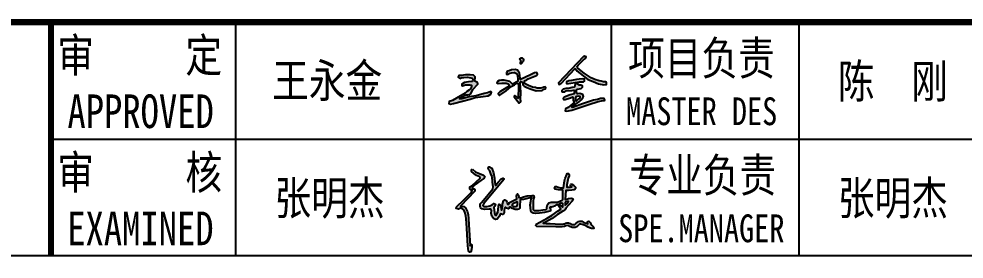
# Model space of a CAD drawing. Extents: x 1155 to 1768, y 184 to 461.
# Drawn here: x 1458.7 to 1523.4, y 184.1 to 200.5 of the extents above; entities that cross this region are included whole.
import ezdxf
from ezdxf.enums import TextEntityAlignment as Align

# ---------------------------------------------------------------- set-up
doc = ezdxf.new("R2010")
doc.units = 0
doc.header["$LTSCALE"] = 0.125
doc.layers.add('pp-com', color=7, linetype='Continuous')
doc.layers.add('PUB_TITLE', color=4, linetype='Continuous')
doc.styles.add('统一文字', font='', dxfattribs={"width": 0.8})
doc.styles.get('统一文字').set_extended_font_data('SimSun')

# ---------------------------------------------------------------- blocks, each defined once
blk = doc.blocks.new('王永金')
at = {"layer": 'pp-com'}
h = blk.add_hatch(color=256, dxfattribs=at)
h.paths.add_polyline_path([(604.847, 262.12), (605.005, 262.209), (605.121, 262.24), (605.331, 262.267), (605.478, 262.204), (605.552, 262.046), (605.573, 261.773), (605.573, 261.678), (605.547, 261.615), (605.184, 261.421), (605.11, 261.526), (605, 261.626), (604.816, 261.662), (604.595, 261.71), (604.416, 261.715), (604.232, 261.694), (604.105, 261.62), (604.069, 261.515), (604.153, 261.478), (604.426, 261.489), (604.731, 261.489), (604.884, 261.447), (604.947, 261.389), (604.926, 261.31), (604.784, 261.189), (604.274, 260.869), (604.165, 260.759), (604.177, 260.674), (604.227, 260.629), (604.285, 260.629), (604.743, 260.951), (605.09, 261.265), (605.342, 261.388), (605.519, 261.504), (605.614, 261.475), (605.623, 261.277), (605.594, 260.411), (605.536, 260.456), (605.429, 260.559), (605.358, 260.605), (605.325, 260.572), (605.305, 260.526), (605.664, 260.052), (605.759, 260.126), (605.792, 260.196), (605.78, 260.316), (605.796, 260.827), (605.771, 261.207), (605.759, 261.467), (605.751, 261.574), (605.8, 261.615), (605.858, 261.607), (605.908, 261.537), (605.949, 261.376), (606.04, 261.277), (606.225, 261.182), (606.461, 261.095), (606.68, 261.021), (606.89, 260.947), (607.337, 260.968), (607.473, 261.059), (607.576, 261.083), (607.605, 261.195), (607.543, 261.244), (607.444, 261.215), (607.32, 261.162), (607.246, 261.137), (607.097, 261.141), (606.974, 261.141), (606.862, 261.182), (606.639, 261.22), (606.358, 261.327), (606.119, 261.442), (606.053, 261.541), (606.053, 261.677), (606.239, 261.736), (606.321, 261.814), (606.92, 262.045), (606.999, 262.153), (606.949, 262.268), (606.788, 262.239), (606.491, 262.103), (605.78, 261.769), (605.759, 261.827), (605.735, 262.05), (605.689, 262.231), (605.561, 262.429), (605.396, 262.483), (605.119, 262.458), (604.963, 262.388), (604.826, 262.351), (604.769, 262.239), (604.773, 262.153)])
h.paths.add_polyline_path([(605.775, 263.305), (605.738, 263.273), (605.73, 263.211), (605.752, 263.182), (605.791, 263.141), (605.804, 263.09), (605.795, 263.028), (605.769, 262.969), (605.76, 262.899), (605.824, 262.895), (605.861, 262.938), (605.927, 263.01), (605.972, 263.067), (605.989, 263.182), (605.958, 263.252), (605.898, 263.318), (605.828, 263.318)])
h = blk.add_hatch(color=256, dxfattribs=at)
h.paths.add_polyline_path([(610.623, 261.761), (610.996, 261.616), (611.385, 261.456), (611.769, 261.388), (611.95, 261.404), (611.961, 261.513), (611.904, 261.59), (611.753, 261.596), (611.572, 261.647), (611.422, 261.673), (611.116, 261.772), (610.862, 261.875), (610.348, 262.213), (609.908, 262.586), (609.871, 262.601), (609.856, 262.705), (609.913, 262.788), (610.307, 263.167), (610.462, 263.266), (610.499, 263.395), (610.39, 263.431), (610.328, 263.411), (610.312, 263.414), (608.497, 261.533), (608.534, 261.43), (608.596, 261.399), (608.689, 261.466), (609.69, 262.528), (609.737, 262.538), (609.845, 262.367)])
h.paths.add_polyline_path([(610.009, 261.588), (610.298, 261.6), (610.387, 261.645), (610.367, 261.795), (610.204, 261.812), (609.992, 261.783), (609.801, 261.755), (609.435, 261.694), (609.26, 261.669), (609.093, 261.592), (609.077, 261.499), (609.093, 261.446)], flags=17)
h.paths.add_polyline_path([(610.127, 261.125), (610.241, 261.202), (610.228, 261.299), (610.119, 261.344), (610.009, 261.364), (609.903, 261.421), (609.793, 261.474), (609.716, 261.421), (609.687, 261.312), (609.655, 261.21), (609.484, 261.198), (609.223, 261.125), (609.036, 261.12), (608.837, 261.064), (608.751, 260.974), (608.743, 260.905), (608.796, 260.868), (608.963, 260.868), (609.057, 260.945), (609.455, 260.974), (609.606, 261.006), (609.655, 260.961), (609.642, 260.823), (609.626, 260.734), (609.545, 260.705), (609.345, 260.657), (608.91, 260.493), (608.849, 260.412), (608.861, 260.331), (608.983, 260.331), (609.373, 260.453), (609.536, 260.514), (609.569, 260.428), (609.565, 260.282), (609.614, 260.144), (609.634, 260.103), (609.194, 259.753), (609.015, 259.647), (608.995, 259.517), (609.113, 259.493), (609.455, 259.554), (610.696, 259.969), (611.364, 260.172), (611.604, 260.225), (611.796, 260.246), (611.848, 260.286), (611.804, 260.396), (611.722, 260.4), (611.519, 260.384), (611.315, 260.335), (611.035, 260.27), (610.225, 260.018), (609.578, 259.774), (609.492, 259.749), (609.488, 259.81), (610.017, 260.189), (610.127, 260.291), (610.261, 260.433), (610.314, 260.547), (610.257, 260.681), (610.041, 260.746), (609.903, 260.742), (609.858, 260.722), (609.822, 260.767), (609.813, 260.885), (609.797, 261.031), (609.874, 261.068)])
h.paths.add_polyline_path([(609.975, 260.555), (610.058, 260.543), (610.075, 260.465), (610.037, 260.405), (609.957, 260.374), (609.807, 260.222), (609.72, 260.222), (609.736, 260.277), (609.742, 260.447), (609.751, 260.523), (609.816, 260.543)], flags=16)
blk.add_hatch(color=256, dxfattribs=at).paths.add_polyline_path([(602.333, 261.77), (602.328, 261.669), (602.289, 261.611), (602.033, 261.586), (601.748, 261.538), (601.55, 261.422), (601.55, 261.34), (601.593, 261.306), (601.68, 261.326), (601.811, 261.369), (601.946, 261.384), (602.135, 261.384), (602.251, 261.355), (602.251, 261.268), (602.212, 261.186), (602.169, 261.094), (602.101, 261.017), (601.903, 260.891), (601.782, 260.785), (601.154, 260.413), (600.883, 260.263), (600.627, 260.176), (600.617, 260.046), (600.733, 259.988), (600.955, 260.041), (601.589, 260.21), (602.144, 260.345), (602.512, 260.461), (603.087, 260.529), (603.435, 260.587), (603.638, 260.703), (603.696, 260.857), (603.643, 260.906), (603.507, 260.857), (603.406, 260.804), (603.159, 260.746), (602.591, 260.585), (602.071, 260.511), (601.548, 260.369), (601.39, 260.369), (601.403, 260.424), (601.566, 260.509), (601.827, 260.667), (601.991, 260.667), (602.131, 260.679), (602.192, 260.739), (602.343, 261.043), (602.695, 261.419), (602.677, 261.558), (602.495, 261.655), (602.501, 261.946), (602.386, 262.068), (602.137, 262.104), (601.821, 262.11), (601.524, 262.043), (601.336, 262.043), (601.281, 261.922), (601.412, 261.846), (601.539, 261.899), (601.702, 261.911), (601.944, 261.92), (602.203, 261.893), (602.291, 261.866)])
for points in [[(605.812, 263.318), (605.898, 263.318), (605.958, 263.252), (605.989, 263.182), (605.972, 263.067), (605.927, 263.01), (605.861, 262.938), (605.824, 262.895), (605.76, 262.899), (605.769, 262.969), (605.795, 263.028), (605.804, 263.09), (605.791, 263.141), (605.752, 263.182), (605.73, 263.211), (605.738, 263.273), (605.775, 263.305), (605.826, 263.318)], [(610.312, 263.414), (608.497, 261.533), (608.534, 261.43), (608.596, 261.399), (608.689, 261.466), (609.69, 262.528), (609.737, 262.538), (609.845, 262.367), (610.623, 261.761), (610.996, 261.616), (611.385, 261.456), (611.769, 261.388), (611.95, 261.404), (611.961, 261.513), (611.904, 261.59), (611.753, 261.596), (611.572, 261.647), (611.422, 261.673), (611.116, 261.772), (610.862, 261.875), (610.348, 262.213), (609.908, 262.586), (609.871, 262.601), (609.856, 262.705), (609.913, 262.788), (610.307, 263.167), (610.462, 263.266), (610.499, 263.395), (610.39, 263.431), (610.328, 263.411)], [(601.412, 261.846), (601.539, 261.899), (601.702, 261.911), (601.944, 261.92), (602.203, 261.893), (602.291, 261.866), (602.333, 261.77), (602.328, 261.669), (602.289, 261.611), (602.033, 261.586), (601.748, 261.538), (601.55, 261.422), (601.55, 261.34), (601.593, 261.306), (601.68, 261.326), (601.811, 261.369), (601.946, 261.384), (602.135, 261.384), (602.251, 261.355), (602.251, 261.268), (602.212, 261.186), (602.169, 261.094), (602.101, 261.017), (601.903, 260.891), (601.782, 260.785), (601.154, 260.413), (600.883, 260.263), (600.627, 260.176), (600.617, 260.046), (600.733, 259.988), (600.955, 260.041), (601.589, 260.21), (602.144, 260.345), (602.512, 260.461), (603.087, 260.529), (603.435, 260.587), (603.638, 260.703), (603.696, 260.857), (603.643, 260.906), (603.507, 260.857), (603.406, 260.804), (603.159, 260.746), (602.591, 260.585), (602.071, 260.511), (601.548, 260.369), (601.39, 260.369), (601.403, 260.424), (601.566, 260.509), (601.827, 260.667), (601.991, 260.667), (602.131, 260.679), (602.192, 260.739), (602.343, 261.043), (602.695, 261.419), (602.677, 261.558), (602.495, 261.655), (602.501, 261.946), (602.386, 262.068), (602.137, 262.104), (601.821, 262.11), (601.524, 262.043), (601.336, 262.043), (601.281, 261.922)], [(604.847, 262.12), (605.005, 262.209), (605.121, 262.24), (605.331, 262.267), (605.478, 262.204), (605.552, 262.046), (605.573, 261.773), (605.573, 261.678), (605.547, 261.615), (605.184, 261.421), (605.11, 261.526), (605, 261.626), (604.816, 261.662), (604.595, 261.71), (604.416, 261.715), (604.232, 261.694), (604.105, 261.62), (604.069, 261.515), (604.153, 261.478), (604.426, 261.489), (604.731, 261.489), (604.884, 261.447), (604.947, 261.389), (604.926, 261.31), (604.784, 261.189), (604.274, 260.869), (604.165, 260.759), (604.177, 260.674), (604.227, 260.629), (604.285, 260.629), (604.743, 260.951), (605.09, 261.265), (605.342, 261.388), (605.519, 261.504), (605.614, 261.475), (605.623, 261.277), (605.594, 260.411), (605.536, 260.456), (605.429, 260.559), (605.358, 260.605), (605.325, 260.572), (605.305, 260.526), (605.664, 260.052), (605.759, 260.126), (605.792, 260.196), (605.78, 260.316), (605.796, 260.827), (605.771, 261.207), (605.759, 261.467), (605.751, 261.574), (605.8, 261.615), (605.858, 261.607), (605.908, 261.537), (605.949, 261.376), (606.04, 261.277), (606.225, 261.182), (606.461, 261.095), (606.68, 261.021), (606.89, 260.947), (607.337, 260.968), (607.473, 261.059), (607.576, 261.083), (607.605, 261.195), (607.543, 261.244), (607.444, 261.215), (607.32, 261.162), (607.246, 261.137), (607.097, 261.141), (606.974, 261.141), (606.862, 261.182), (606.639, 261.22), (606.358, 261.327), (606.119, 261.442), (606.053, 261.541), (606.053, 261.677), (606.239, 261.736), (606.321, 261.814), (606.92, 262.045), (606.999, 262.153), (606.949, 262.268), (606.788, 262.239), (606.491, 262.103), (605.78, 261.769), (605.759, 261.827), (605.735, 262.05), (605.689, 262.231), (605.561, 262.429), (605.396, 262.483), (605.119, 262.458), (604.963, 262.388), (604.826, 262.351), (604.769, 262.239), (604.773, 262.153)], [(608.796, 260.868), (608.963, 260.868), (609.057, 260.945), (609.455, 260.974), (609.606, 261.006), (609.655, 260.961), (609.642, 260.823), (609.626, 260.734), (609.545, 260.705), (609.345, 260.657), (608.91, 260.493), (608.849, 260.412), (608.861, 260.331), (608.983, 260.331), (609.373, 260.453), (609.536, 260.514), (609.569, 260.428), (609.565, 260.282), (609.614, 260.144), (609.634, 260.103), (609.194, 259.753), (609.015, 259.647), (608.995, 259.517), (609.113, 259.493), (609.455, 259.554), (610.696, 259.969), (611.364, 260.172), (611.604, 260.225), (611.796, 260.246), (611.848, 260.286), (611.804, 260.396), (611.722, 260.4), (611.519, 260.384), (611.315, 260.335), (611.035, 260.27), (610.225, 260.018), (609.578, 259.774), (609.492, 259.749), (609.488, 259.81), (610.017, 260.189), (610.127, 260.291), (610.261, 260.433), (610.314, 260.547), (610.257, 260.681), (610.041, 260.746), (609.903, 260.742), (609.858, 260.722), (609.822, 260.767), (609.813, 260.885), (609.797, 261.031), (609.874, 261.068), (610.127, 261.125), (610.241, 261.202), (610.228, 261.299), (610.119, 261.344), (610.009, 261.364), (609.903, 261.421), (609.793, 261.474), (609.716, 261.421), (609.687, 261.312), (609.655, 261.21), (609.484, 261.198), (609.223, 261.125), (609.036, 261.12), (608.837, 261.064), (608.751, 260.974), (608.743, 260.905)], [(609.093, 261.446), (610.009, 261.588), (610.298, 261.6), (610.387, 261.645), (610.367, 261.795), (610.204, 261.812), (609.992, 261.783), (609.801, 261.755), (609.435, 261.694), (609.26, 261.669), (609.093, 261.592), (609.077, 261.499)], [(609.729, 260.222), (609.807, 260.222), (609.957, 260.374), (610.037, 260.405), (610.075, 260.465), (610.058, 260.543), (609.975, 260.555), (609.816, 260.543), (609.751, 260.523), (609.742, 260.447), (609.736, 260.277), (609.722, 260.231)]]:
    blk.add_lwpolyline(points, close=True, dxfattribs=at)
blk = doc.blocks.new('张明杰')
at = {"layer": 'pp-com'}
blk.add_hatch(color=256, dxfattribs=at).paths.add_polyline_path([(571.309, 263.285), (571.465, 263.236), (571.571, 263.151), (571.635, 262.974), (571.713, 262.726), (571.755, 262.16), (571.868, 260.416), (571.92, 260.015), (572.02, 259.94), (572.103, 259.968), (572.13, 260.139), (572.158, 260.311), (572.16, 260.488), (572.095, 260.539), (572.03, 260.402), (571.93, 262.003), (571.901, 262.505), (571.88, 262.763), (571.844, 263.007), (571.685, 263.29), (571.564, 263.397), (571.304, 263.429), (572.395, 264.572), (572.389, 264.701), (572.319, 264.738), (572.188, 264.726), (572.2, 264.823), (572.4, 265.057), (572.846, 265.389), (573.075, 265.538), (573.144, 265.692), (573.053, 265.795), (572.864, 265.869), (572.664, 265.926), (572.452, 266.029), (572.229, 266.235), (572.152, 266.189), (572.145, 266.069), (572.308, 265.906), (572.513, 265.757), (572.768, 265.658), (572.803, 265.566), (572.18, 264.999), (572.017, 264.885), (572.01, 264.709), (572.074, 264.666), (572.18, 264.617), (572.131, 264.496), (571.557, 263.917), (571.012, 263.384), (570.984, 263.257), (571.147, 263.2)])
h = blk.add_hatch(color=256, dxfattribs=at)
h.paths.add_polyline_path([(573.918, 262.771), (573.887, 262.952), (573.85, 263.332), (573.918, 263.438), (573.962, 263.575), (573.837, 263.625), (573.707, 263.538), (573.526, 263.444), (573.302, 263.401), (573.072, 263.394), (573.009, 263.469), (573.078, 263.631), (574.628, 265.473), (574.535, 265.548), (574.398, 265.492), (574.161, 265.255), (574, 265.025), (573.962, 264.988), (573.925, 265.243), (573.888, 265.56), (573.825, 265.958), (573.688, 266.319), (573.508, 266.424), (573.443, 266.411), (573.412, 266.318), (573.435, 266.204), (573.54, 266.116), (573.596, 265.972), (573.649, 265.806), (573.701, 265.676), (573.734, 265.246), (573.786, 264.889), (573.77, 264.747), (572.927, 263.743), (572.813, 263.597), (572.801, 263.426), (572.83, 263.296), (572.927, 263.215), (573.121, 263.183), (573.487, 263.194), (573.62, 263.194), (573.657, 263.101), (573.641, 262.907), (573.693, 262.664), (573.803, 262.493), (573.977, 262.416), (574.083, 262.432), (574.269, 262.679), (574.326, 262.829), (574.358, 262.833), (574.496, 262.805), (574.581, 262.846), (574.622, 262.935), (574.622, 263.101), (574.638, 263.246), (574.68, 263.295), (574.725, 263.356), (574.748, 263.311), (574.805, 263.264), (574.868, 263.239), (574.949, 263.232), (574.985, 263.261), (575.004, 263.327), (575.044, 263.35), (575.099, 263.343), (575.137, 263.318), (575.252, 263.255), (575.456, 263.169), (575.635, 263.183), (575.73, 263.196), (575.782, 263.239), (575.809, 263.305), (575.82, 263.388), (575.82, 263.506), (575.838, 263.806), (575.84, 263.901), (576.098, 263.942), (576.501, 264.035), (576.671, 264.093), (576.719, 264.079), (576.709, 264.001), (576.683, 263.961), (576.642, 263.803), (576.606, 263.533), (576.642, 263.068), (576.683, 262.98), (576.835, 262.904), (577.023, 262.875), (577.305, 262.892), (577.505, 262.91), (577.687, 262.945), (578.002, 263.021), (578.112, 263.054), (578.152, 263.091), (578.149, 263.19), (578.116, 263.256), (578.083, 263.333), (578.13, 263.351), (578.23, 263.358), (578.318, 263.384), (578.439, 263.432), (578.589, 263.523), (578.692, 263.516), (578.802, 263.38), (578.927, 263.201), (578.736, 263.08), (578.277, 262.739), (577.885, 262.518), (577.047, 262.067), (577.04, 261.953), (577.113, 261.869), (578.552, 261.854), (578.839, 261.85), (579.029, 261.85), (579.208, 261.89), (579.317, 261.928), (579.504, 261.961), (579.625, 261.886), (579.784, 261.794), (580.014, 261.803), (580.139, 261.861), (580.231, 261.94), (580.348, 262.057), (580.456, 262.065), (580.552, 262.036), (580.702, 261.974), (580.807, 261.949), (580.882, 261.911), (581.007, 261.84), (581.103, 261.782), (581.257, 261.719), (581.349, 261.719), (581.441, 261.728), (581.412, 261.857), (581.295, 261.978), (581.203, 262.095), (581.149, 262.195), (581.057, 262.291), (580.994, 262.266), (580.948, 262.195), (580.978, 262.086), (580.865, 262.124), (580.673, 262.195), (580.539, 262.274), (580.377, 262.286), (580.277, 262.261), (580.092, 262.124), (579.992, 262.032), (579.9, 262.028), (579.821, 262.028), (579.742, 262.036), (579.633, 262.099), (579.512, 262.161), (579.395, 262.165), (579.291, 262.145), (579.228, 262.094), (579.162, 262.082), (579.07, 262.069), (578.502, 262.078), (578.118, 262.103), (577.822, 262.099), (577.588, 262.128), (577.763, 262.211), (578.281, 262.499), (578.686, 262.804), (579.078, 263.05), (579.209, 263.085), (579.281, 263.191), (579.32, 263.286), (579.773, 263.79), (579.866, 263.917), (579.828, 264.005), (579.722, 264.035), (579.51, 263.997), (579.388, 263.959), (579.26, 263.925), (579.321, 264.614), (579.522, 264.626), (579.765, 264.638), (579.933, 264.657), (580.006, 264.69), (580.049, 264.773), (580.034, 264.872), (579.893, 265.023), (579.777, 265.104), (579.699, 265.087), (579.669, 264.975), (579.764, 264.889), (579.678, 264.877), (579.514, 264.859), (579.398, 264.877), (579.386, 264.941), (579.377, 265.053), (579.493, 265.542), (579.566, 265.723), (579.566, 265.843), (579.519, 265.92), (579.403, 265.903), (579.343, 265.718), (579.27, 265.547), (579.209, 265.345), (579.136, 264.824), (578.908, 264.824), (578.732, 264.863), (578.59, 264.923), (578.492, 264.919), (578.444, 264.846), (578.504, 264.73), (578.758, 264.67), (579.089, 264.636), (579.085, 263.935), (579.042, 263.879), (578.844, 263.802), (578.68, 263.733), (578.543, 263.729), (578.207, 263.724), (578.031, 263.677), (577.923, 263.544), (577.855, 263.363), (577.855, 263.23), (577.828, 263.175), (577.565, 263.14), (577.267, 263.105), (577.04, 263.105), (576.917, 263.105), (576.838, 263.175), (576.829, 263.297), (576.829, 263.638), (576.829, 263.822), (576.864, 263.989), (576.9, 264.129), (576.864, 264.242), (576.724, 264.234), (576.365, 264.207), (576.085, 264.129), (575.883, 264.067), (575.751, 264.093), (575.721, 264.25), (575.646, 264.359), (575.581, 264.324), (575.569, 264.222), (575.587, 263.973), (575.033, 263.698), (574.971, 263.586), (574.883, 263.567), (574.871, 263.586), (574.846, 263.704), (574.765, 263.853), (574.666, 263.903), (574.578, 263.822), (574.51, 263.586), (574.497, 263.418), (574.473, 263.238), (574.417, 263.132), (574.392, 263.287), (574.348, 263.524), (574.248, 263.567), (574.192, 263.431), (574.174, 263.157), (574.149, 262.983), (573.987, 262.715)])
h.paths.add_polyline_path([(575.174, 263.534), (575.289, 263.611), (575.443, 263.686), (575.598, 263.789), (575.636, 263.724), (575.628, 263.581), (575.606, 263.464), (575.578, 263.424), (575.493, 263.394), (575.329, 263.412), (575.266, 263.452)], flags=16)
h.paths.add_polyline_path([(578.809, 263.598), (578.958, 263.669), (579.048, 263.659), (579.046, 263.354), (578.972, 263.436), (578.856, 263.524)], flags=16)
h.paths.add_polyline_path([(579.25, 263.491), (579.264, 263.741), (579.289, 263.757), (579.446, 263.79), (579.517, 263.775), (579.454, 263.69), (579.336, 263.555)], flags=16)
for points in [[(572.229, 266.235), (572.452, 266.029), (572.664, 265.926), (572.864, 265.869), (573.053, 265.795), (573.144, 265.692), (573.075, 265.538), (572.846, 265.389), (572.4, 265.057), (572.2, 264.823), (572.188, 264.726), (572.319, 264.738), (572.389, 264.701), (572.395, 264.572), (571.304, 263.429), (571.564, 263.397), (571.685, 263.29), (571.844, 263.007), (571.88, 262.763), (571.901, 262.505), (571.93, 262.003), (572.03, 260.402), (572.095, 260.539), (572.16, 260.488), (572.158, 260.311), (572.13, 260.139), (572.103, 259.968), (572.02, 259.94), (571.92, 260.015), (571.868, 260.416), (571.755, 262.16), (571.713, 262.726), (571.635, 262.974), (571.571, 263.151), (571.465, 263.236), (571.309, 263.285), (571.147, 263.2), (570.984, 263.257), (571.012, 263.384), (571.557, 263.917), (572.131, 264.496), (572.18, 264.617), (572.074, 264.666), (572.01, 264.709), (572.017, 264.885), (572.18, 264.999), (572.803, 265.566), (572.768, 265.658), (572.513, 265.757), (572.308, 265.906), (572.145, 266.069), (572.152, 266.189)], [(573.508, 266.424), (573.688, 266.319), (573.825, 265.958), (573.888, 265.56), (573.925, 265.243), (573.962, 264.988), (574, 265.025), (574.161, 265.255), (574.398, 265.492), (574.535, 265.548), (574.628, 265.473), (573.078, 263.631), (573.009, 263.469), (573.072, 263.394), (573.302, 263.401), (573.526, 263.444), (573.707, 263.538), (573.837, 263.625), (573.962, 263.575), (573.918, 263.438), (573.85, 263.332), (573.887, 262.952), (573.918, 262.771), (573.987, 262.715), (574.149, 262.983), (574.174, 263.157), (574.192, 263.431), (574.248, 263.567), (574.348, 263.524), (574.392, 263.287), (574.417, 263.132), (574.473, 263.238), (574.497, 263.418), (574.51, 263.586), (574.578, 263.822), (574.666, 263.903), (574.765, 263.853), (574.846, 263.704), (574.871, 263.586), (574.883, 263.567), (574.971, 263.586), (575.033, 263.698), (575.587, 263.973), (575.569, 264.222), (575.581, 264.324), (575.646, 264.359), (575.721, 264.25), (575.751, 264.093), (575.883, 264.067), (576.085, 264.129), (576.365, 264.207), (576.724, 264.234), (576.864, 264.242), (576.9, 264.129), (576.864, 263.989), (576.829, 263.822), (576.829, 263.638), (576.829, 263.297), (576.838, 263.175), (576.917, 263.105), (577.04, 263.105), (577.267, 263.105), (577.565, 263.14), (577.828, 263.175), (577.855, 263.23), (577.855, 263.363), (577.923, 263.544), (578.031, 263.677), (578.207, 263.724), (578.543, 263.729), (578.68, 263.733), (578.844, 263.802), (579.042, 263.879), (579.085, 263.935), (579.089, 264.636), (578.758, 264.67), (578.504, 264.73), (578.444, 264.846), (578.492, 264.919), (578.59, 264.923), (578.732, 264.863), (578.908, 264.824), (579.136, 264.824), (579.209, 265.345), (579.27, 265.547), (579.343, 265.718), (579.403, 265.903), (579.519, 265.92), (579.566, 265.843), (579.566, 265.723), (579.493, 265.542), (579.377, 265.053), (579.386, 264.941), (579.398, 264.877), (579.514, 264.859), (579.678, 264.877), (579.764, 264.889), (579.669, 264.975), (579.699, 265.087), (579.777, 265.104), (579.893, 265.023), (580.034, 264.872), (580.049, 264.773), (580.006, 264.69), (579.933, 264.657), (579.765, 264.638), (579.522, 264.626), (579.321, 264.614), (579.26, 263.925), (579.388, 263.959), (579.51, 263.997), (579.722, 264.035), (579.828, 264.005), (579.866, 263.917), (579.773, 263.79), (579.32, 263.286), (579.281, 263.191), (579.209, 263.085), (579.078, 263.05), (578.686, 262.804), (578.281, 262.499), (577.763, 262.211), (577.588, 262.128), (577.822, 262.099), (578.118, 262.103), (578.502, 262.078), (579.07, 262.069), (579.162, 262.082), (579.228, 262.094), (579.291, 262.145), (579.395, 262.165), (579.512, 262.161), (579.633, 262.099), (579.742, 262.036), (579.821, 262.028), (579.9, 262.028), (579.992, 262.032), (580.092, 262.124), (580.277, 262.261), (580.377, 262.286), (580.539, 262.274), (580.673, 262.195), (580.865, 262.124), (580.978, 262.086), (580.948, 262.195), (580.994, 262.266), (581.057, 262.291), (581.149, 262.195), (581.203, 262.095), (581.295, 261.978), (581.412, 261.857), (581.441, 261.728), (581.349, 261.719), (581.257, 261.719), (581.103, 261.782), (581.007, 261.84), (580.882, 261.911), (580.807, 261.949), (580.702, 261.974), (580.552, 262.036), (580.456, 262.065), (580.348, 262.057), (580.231, 261.94), (580.139, 261.861), (580.014, 261.803), (579.784, 261.794), (579.625, 261.886), (579.504, 261.961), (579.317, 261.928), (579.208, 261.89), (579.029, 261.85), (578.839, 261.85), (578.552, 261.854), (577.113, 261.869), (577.04, 261.953), (577.047, 262.067), (577.885, 262.518), (578.277, 262.739), (578.736, 263.08), (578.927, 263.201), (578.802, 263.38), (578.692, 263.516), (578.589, 263.523), (578.439, 263.432), (578.318, 263.384), (578.23, 263.358), (578.13, 263.351), (578.083, 263.333), (578.116, 263.256), (578.149, 263.19), (578.152, 263.091), (578.112, 263.054), (578.002, 263.021), (577.687, 262.945), (577.505, 262.91), (577.305, 262.892), (577.023, 262.875), (576.835, 262.904), (576.683, 262.98), (576.642, 263.068), (576.606, 263.533), (576.642, 263.803), (576.683, 263.961), (576.709, 264.001), (576.719, 264.079), (576.671, 264.093), (576.501, 264.035), (576.098, 263.942), (575.84, 263.901), (575.838, 263.806), (575.82, 263.506), (575.82, 263.388), (575.809, 263.305), (575.782, 263.239), (575.73, 263.196), (575.635, 263.183), (575.456, 263.169), (575.252, 263.255), (575.137, 263.318), (575.099, 263.343), (575.044, 263.35), (575.004, 263.327), (574.985, 263.261), (574.949, 263.232), (574.868, 263.239), (574.805, 263.264), (574.748, 263.311), (574.725, 263.356), (574.68, 263.295), (574.638, 263.246), (574.622, 263.101), (574.622, 262.935), (574.581, 262.846), (574.496, 262.805), (574.358, 262.833), (574.326, 262.829), (574.269, 262.679), (574.083, 262.432), (573.977, 262.416), (573.803, 262.493), (573.693, 262.664), (573.641, 262.907), (573.657, 263.101), (573.62, 263.194), (573.487, 263.194), (573.121, 263.183), (572.927, 263.215), (572.83, 263.296), (572.801, 263.426), (572.813, 263.597), (572.927, 263.743), (573.77, 264.747), (573.786, 264.889), (573.734, 265.246), (573.701, 265.676), (573.649, 265.806), (573.596, 265.972), (573.54, 266.116), (573.435, 266.204), (573.412, 266.318), (573.443, 266.411)], [(575.174, 263.534), (575.266, 263.452), (575.329, 263.412), (575.493, 263.394), (575.578, 263.424), (575.606, 263.464), (575.628, 263.581), (575.636, 263.724), (575.598, 263.789), (575.443, 263.686), (575.289, 263.611)], [(579.048, 263.659), (579.046, 263.354), (578.972, 263.436), (578.856, 263.524), (578.809, 263.598), (578.958, 263.669)], [(579.264, 263.741), (579.25, 263.491), (579.336, 263.555), (579.454, 263.69), (579.517, 263.775), (579.446, 263.79), (579.289, 263.757)]]:
    blk.add_lwpolyline(points, close=True, dxfattribs=at)

msp = doc.modelspace()

# ---------------------------------------------------------------- linework, layer by layer
at = {"color": 7}
msp.add_line((1460.945, 192.267), (1576.634, 192.267), dxfattribs=at)
at = {"layer": 'pp-com'}
msp.add_lwpolyline([(1767.624, 184.267), (1382.624, 184.267)], dxfattribs=at)
at = {"layer": 'PUB_TITLE', "color": 7, "const_width": 0.429}
for points in [[(1382.624, 200.267), (1767.624, 200.267)], [(1460.945, 200.267), (1460.945, 185.267)], [(1460.945, 200.267), (1460.945, 184.267)]]:
    msp.add_lwpolyline(points, dxfattribs=at)
at = {"layer": 'PUB_TITLE', "color": 7}
for points in [[(1473.575, 200.267), (1473.575, 184.267)], [(1486.42, 200.267), (1486.42, 184.267)], [(1499.265, 200.267), (1499.265, 185.267)], [(1499.265, 200.267), (1499.265, 184.267)], [(1512.109, 200.267), (1512.109, 184.267)]]:
    msp.add_lwpolyline(points, dxfattribs=at)

# ---------------------------------------------------------------- block references
at = {"layer": 'pp-com'}
for name, p, xscale, yscale, zscale in [('王永金', (917.335, -52.443), 0.9503999999999735, 0.9503999999999984, 0.9504000000000072), ('张明杰', (974.781, -49.411), 0.8999999999999773, 0.8999999999999986, 0.9000000000000068)]:
    msp.add_blockref(name, p, dxfattribs=dict(at, xscale=xscale, yscale=yscale, zscale=zscale))

# ---------------------------------------------------------------- texts
at = {"color": 7, "style": '统一文字', "width": 0.8}
for s, height, p in [('审     定', 2.3, (1461.372, 196.848)), ('项目负责', 2.3, (1500.418, 196.647)), ('王永金', 2.3, (1476.072, 195.111)), ('APPROVED', 2.3, (1462.067, 193.015)), ('MASTER DES', 1.9, (1500.283, 193.214)), ('审     核', 2.3, (1461.372, 188.836)), ('专业负责', 2.3, (1500.509, 188.642)), ('EXAMINED', 2.3, (1462.052, 185.002)), ('SPE.MANAGER', 1.90001, (1499.742, 185.209))]:
    msp.add_text(s, height=height, dxfattribs=at).set_placement(p)
for s, p in [('陈  刚', (1518.532, 196.267)), ('张明杰', (1479.998, 188.267)), ('张明杰', (1518.532, 188.267))]:
    msp.add_text(s, height=2.3, dxfattribs=at).set_placement(p, align=Align.MIDDLE)

doc.saveas('drawing.dxf')
